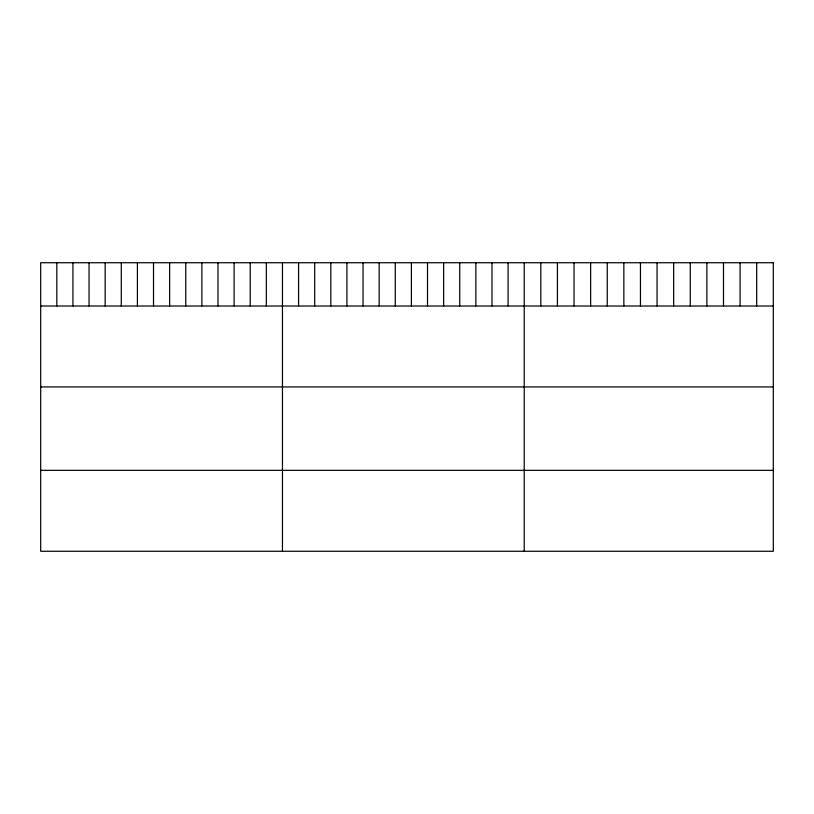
<?xml version="1.0" encoding="UTF-8"?>
<svg xmlns="http://www.w3.org/2000/svg" width="814" height="814" viewBox="0 0 814 814"><rect width="100%" height="100%" fill="white"/><g stroke="black" fill="none" stroke-linecap="round" stroke-linejoin="round"><path stroke-width="1.22" d="M40.7 306.003L773.3 306.003M40.7 386.935L773.3 386.935M40.7 470.329L773.3 470.329M756.694 262.739L756.694 306.003M740.089 262.739L740.089 306.003M723.483 262.739L723.483 306.003M706.878 262.739L706.878 306.003M690.272 262.739L690.272 306.003M673.666 262.739L673.666 306.003M657.061 262.739L657.061 306.003M640.455 262.739L640.455 306.003M623.85 262.739L623.85 306.003M607.244 262.739L607.244 306.003M590.638 262.739L590.638 306.003M574.033 262.739L574.033 306.003M557.427 262.739L557.427 306.003M540.822 262.739L540.822 306.003M524.216 262.739L524.216 551.261M508.099 262.739L508.099 306.003M491.982 262.739L491.982 306.003M475.864 262.739L475.864 306.003M459.747 262.739L459.747 306.003M443.63 262.739L443.63 306.003M427.513 262.739L427.513 306.003M411.396 262.739L411.396 306.003M395.278 262.739L395.278 306.003M379.161 262.739L379.161 306.003M363.044 262.739L363.044 306.003M346.927 262.739L346.927 306.003M330.81 262.739L330.81 306.003M314.692 262.739L314.692 306.003M298.575 262.739L298.575 306.003M282.458 262.739L282.458 551.261M266.341 262.739L266.341 306.003M250.224 262.739L250.224 306.003M234.106 262.739L234.106 306.003M217.989 262.739L217.989 306.003M201.872 262.739L201.872 306.003M185.755 262.739L185.755 306.003M169.638 262.739L169.638 306.003M153.52 262.739L153.52 306.003M137.403 262.739L137.403 306.003M121.286 262.739L121.286 306.003M105.169 262.739L105.169 306.003M89.052 262.739L89.052 306.003M72.934 262.739L72.934 306.003M56.817 262.739L56.817 306.003M773.3 262.739L40.7 262.739L40.7 551.261L773.3 551.261L773.3 262.739"/></g></svg>
